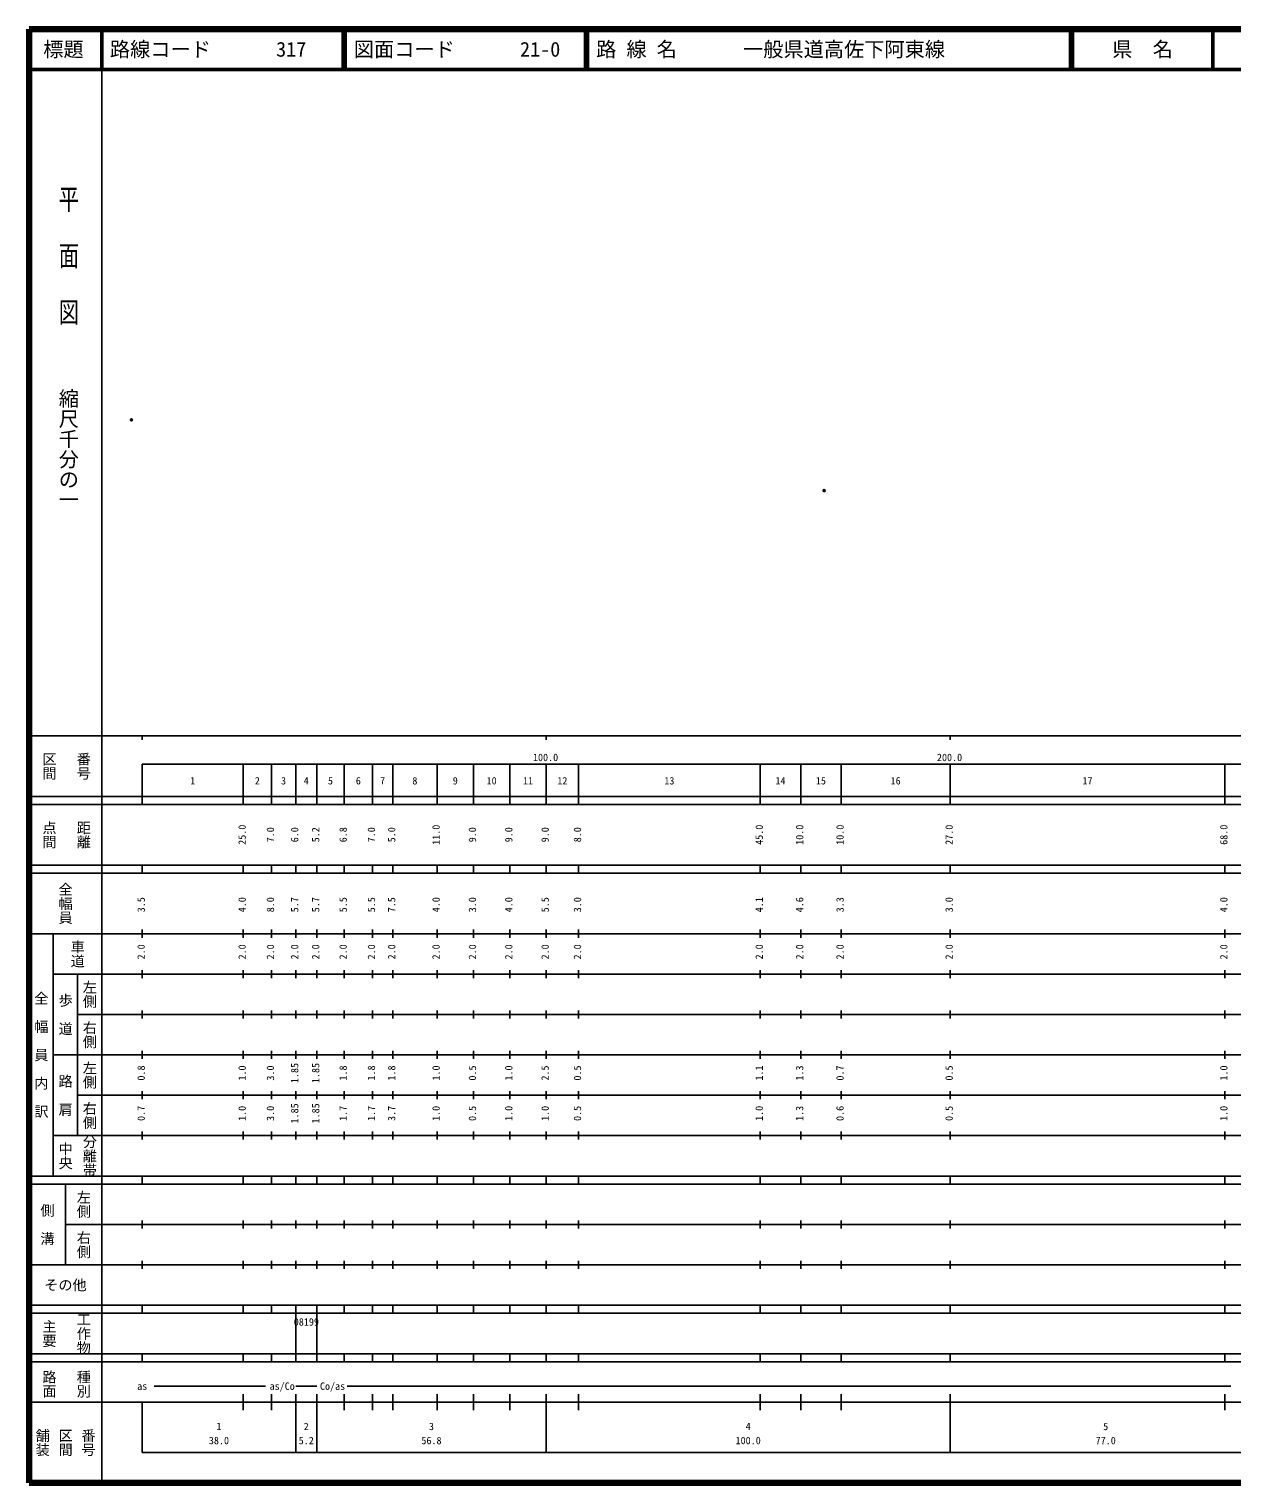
# Model space of a CAD drawing. Units: millimetres on the paper. Extents: x 40 to 680, y 20 to 380.
# Drawn here: x 40 to 337.7, y 20 to 380 of the extents above; entities that cross this region are included whole.
import ezdxf
from ezdxf.enums import TextEntityAlignment as Align

# ---------------------------------------------------------------- set-up
doc = ezdxf.new("R2010")
doc.units = ezdxf.units.MM
doc.header["$PDMODE"] = 32
doc.header["$PDSIZE"] = 0.5
doc.layers.add('M-OTRS', color=6, linetype='Continuous')
doc.layers.add('M-TTL-TXT', color=7, linetype='Continuous')
for name, color, linetype, lineweight in [('M-TTL', 2, 'Continuous', 140), ('M-TTL-BAND', 7, 'Continuous', 25), ('M-TTL-LINE', 7, 'Continuous', 50)]:
    doc.layers.add(name, color=color, linetype=linetype, lineweight=lineweight)
doc.styles.add('@ＭＳ ゴシック', font='')
doc.styles.add('ＭＳ ゴシック', font='')
doc.styles.get('@ＭＳ ゴシック').set_extended_font_data('@MS Gothic')
doc.styles.get('ＭＳ ゴシック').set_extended_font_data('MS Gothic')

msp = doc.modelspace()

# ---------------------------------------------------------------- linework, layer by layer
at = {"layer": 'M-OTRS'}
for p in [(65.324, 283.22), (236.815, 265.713)]:
    msp.add_point(p, dxfattribs=at)
at = {"layer": 'M-TTL'}
for p, q in [((40, 380), (40, 20)), ((680, 380), (40, 380)), ((40, 20), (680, 20))]:
    msp.add_line(p, q, dxfattribs=at)
at = {"layer": 'M-TTL-BAND'}
for p, q in [((58, 370), (58, 20)), ((40, 205), (579, 205)), ((68, 205), (68, 204)), ((168, 205), (168, 204)), ((268, 205), (268, 204)), ((68, 198), (579, 198)), ((68, 198), (68, 188)), ((93, 188), (93, 198)), ((100, 188), (100, 198)), ((106, 188), (106, 198)), ((111.2, 188), (111.2, 198)), ((118, 188), (118, 198)), ((125, 188), (125, 198)), ((130, 188), (130, 198)), ((141, 188), (141, 198)), ((150, 188), (150, 198)), ((159, 188), (159, 198)), ((168, 188), (168, 198)), ((176, 188), (176, 198)), ((221, 188), (221, 198)), ((231, 188), (231, 198)), ((241, 188), (241, 198)), ((268, 188), (268, 198)), ((336, 188), (336, 198)), ((40, 190), (579, 190)), ((40, 188), (579, 188)), ((40, 173), (579, 173)), ((68, 171), (68, 173)), ((93, 171), (93, 173)), ((100, 171), (100, 173)), ((106, 171), (106, 173)), ((111.2, 171), (111.2, 173)), ((118, 171), (118, 173)), ((125, 171), (125, 173)), ((130, 171), (130, 173)), ((141, 171), (141, 173)), ((150, 171), (150, 173)), ((159, 171), (159, 173)), ((168, 171), (168, 173)), ((176, 171), (176, 173)), ((221, 171), (221, 173)), ((231, 171), (231, 173)), ((241, 171), (241, 173)), ((268, 171), (268, 173)), ((336, 171), (336, 173)), ((40, 171), (579, 171)), ((40, 156), (579, 156)), ((46, 96), (46, 156)), ((68, 155), (68, 157)), ((93, 155), (93, 157)), ((100, 155), (100, 157)), ((106, 155), (106, 157)), ((111.2, 155), (111.2, 157)), ((118, 155), (118, 157)), ((125, 155), (125, 157)), ((130, 155), (130, 157)), ((141, 155), (141, 157)), ((150, 155), (150, 157)), ((159, 155), (159, 157)), ((168, 155), (168, 157)), ((176, 155), (176, 157)), ((221, 155), (221, 157)), ((231, 155), (231, 157)), ((241, 155), (241, 157)), ((268, 155), (268, 157)), ((336, 155), (336, 157)), ((46, 146), (579, 146)), ((52, 146), (52, 106)), ((68, 145), (68, 147)), ((93, 145), (93, 147)), ((100, 145), (100, 147)), ((106, 145), (106, 147)), ((111.2, 145), (111.2, 147)), ((118, 145), (118, 147)), ((125, 145), (125, 147)), ((130, 145), (130, 147)), ((141, 145), (141, 147)), ((150, 145), (150, 147)), ((159, 145), (159, 147)), ((168, 145), (168, 147)), ((176, 145), (176, 147)), ((221, 145), (221, 147)), ((231, 145), (231, 147)), ((241, 145), (241, 147)), ((268, 145), (268, 147)), ((336, 145), (336, 147)), ((68, 135), (68, 137)), ((93, 135), (93, 137)), ((100, 135), (100, 137)), ((106, 135), (106, 137)), ((111.2, 135), (111.2, 137)), ((118, 135), (118, 137)), ((125, 135), (125, 137)), ((130, 135), (130, 137)), ((141, 135), (141, 137)), ((150, 135), (150, 137)), ((159, 135), (159, 137)), ((168, 135), (168, 137)), ((176, 135), (176, 137)), ((221, 135), (221, 137)), ((231, 135), (231, 137)), ((241, 135), (241, 137)), ((268, 135), (268, 137)), ((336, 135), (336, 137)), ((52, 136), (579, 136)), ((46, 126), (579, 126)), ((68, 125), (68, 127)), ((93, 125), (93, 127)), ((100, 125), (100, 127)), ((106, 125), (106, 127)), ((111.2, 125), (111.2, 127)), ((118, 125), (118, 127)), ((125, 125), (125, 127)), ((130, 125), (130, 127)), ((141, 125), (141, 127)), ((150, 125), (150, 127)), ((159, 125), (159, 127)), ((168, 125), (168, 127)), ((176, 125), (176, 127)), ((221, 125), (221, 127)), ((231, 125), (231, 127)), ((241, 125), (241, 127)), ((268, 125), (268, 127)), ((336, 125), (336, 127)), ((52, 116), (579, 116)), ((68, 115), (68, 117)), ((93, 115), (93, 117)), ((100, 115), (100, 117)), ((106, 115), (106, 117)), ((111.2, 115), (111.2, 117)), ((118, 115), (118, 117)), ((125, 115), (125, 117)), ((130, 115), (130, 117)), ((141, 115), (141, 117)), ((150, 115), (150, 117)), ((159, 115), (159, 117)), ((168, 115), (168, 117)), ((176, 115), (176, 117)), ((221, 115), (221, 117)), ((231, 115), (231, 117)), ((241, 115), (241, 117)), ((268, 115), (268, 117)), ((336, 115), (336, 117)), ((46, 106), (579, 106)), ((68, 105), (68, 107)), ((93, 105), (93, 107)), ((100, 105), (100, 107)), ((106, 105), (106, 107)), ((111.2, 105), (111.2, 107)), ((118, 105), (118, 107)), ((125, 105), (125, 107)), ((130, 105), (130, 107)), ((141, 105), (141, 107)), ((150, 105), (150, 107)), ((159, 105), (159, 107)), ((168, 105), (168, 107)), ((176, 105), (176, 107)), ((221, 105), (221, 107)), ((231, 105), (231, 107)), ((241, 105), (241, 107)), ((268, 105), (268, 107)), ((336, 105), (336, 107)), ((40, 96), (579, 96)), ((40, 94), (579, 94)), ((49, 94), (49, 74)), ((68, 94), (68, 96)), ((93, 94), (93, 96)), ((100, 94), (100, 96)), ((106, 94), (106, 96)), ((111.2, 94), (111.2, 96)), ((118, 94), (118, 96)), ((125, 94), (125, 96)), ((130, 94), (130, 96)), ((141, 94), (141, 96)), ((150, 94), (150, 96)), ((159, 94), (159, 96)), ((168, 94), (168, 96)), ((176, 94), (176, 96)), ((221, 94), (221, 96)), ((231, 94), (231, 96)), ((241, 94), (241, 96)), ((268, 94), (268, 96)), ((336, 94), (336, 96)), ((49, 84), (579, 84)), ((68, 83), (68, 85)), ((93, 83), (93, 85)), ((100, 83), (100, 85)), ((106, 83), (106, 85)), ((111.2, 83), (111.2, 85)), ((118, 83), (118, 85)), ((125, 83), (125, 85)), ((130, 83), (130, 85)), ((141, 83), (141, 85)), ((150, 83), (150, 85)), ((159, 83), (159, 85)), ((168, 83), (168, 85)), ((176, 83), (176, 85)), ((221, 83), (221, 85)), ((231, 83), (231, 85)), ((241, 83), (241, 85)), ((268, 83), (268, 85)), ((336, 83), (336, 85)), ((40, 74), (579, 74)), ((68, 73), (68, 75)), ((93, 73), (93, 75)), ((100, 73), (100, 75)), ((106, 73), (106, 75)), ((111.2, 73), (111.2, 75)), ((118, 73), (118, 75)), ((125, 73), (125, 75)), ((130, 73), (130, 75)), ((141, 73), (141, 75)), ((150, 73), (150, 75)), ((159, 73), (159, 75)), ((168, 73), (168, 75)), ((176, 73), (176, 75)), ((221, 73), (221, 75)), ((231, 73), (231, 75)), ((241, 73), (241, 75)), ((268, 73), (268, 75)), ((336, 73), (336, 75)), ((40, 64), (579, 64)), ((40, 62), (579, 62)), ((68, 62), (68, 64)), ((93, 62), (93, 64)), ((100, 62), (100, 64)), ((106, 62), (106, 64)), ((106, 52), (106, 62)), ((111.2, 62), (111.2, 64)), ((111.2, 52), (111.2, 62)), ((118, 62), (118, 64)), ((125, 62), (125, 64)), ((130, 62), (130, 64)), ((141, 62), (141, 64)), ((150, 62), (150, 64)), ((159, 62), (159, 64)), ((168, 62), (168, 64)), ((176, 62), (176, 64)), ((221, 62), (221, 64)), ((231, 62), (231, 64)), ((241, 62), (241, 64)), ((268, 62), (268, 64)), ((336, 62), (336, 64)), ((40, 52), (579, 52)), ((68, 50), (68, 52)), ((93, 50), (93, 52)), ((100, 50), (100, 52)), ((106, 50), (106, 52)), ((111.2, 50), (111.2, 52)), ((118, 50), (118, 52)), ((125, 50), (125, 52)), ((130, 50), (130, 52)), ((141, 50), (141, 52)), ((150, 50), (150, 52)), ((159, 50), (159, 52)), ((168, 50), (168, 52)), ((176, 50), (176, 52)), ((221, 50), (221, 52)), ((231, 50), (231, 52)), ((241, 50), (241, 52)), ((268, 50), (268, 52)), ((336, 50), (336, 52)), ((40, 50), (579, 50)), ((71, 44), (98.5, 44)), ((111.2, 44), (106, 44)), ((118.7, 44), (337.5, 44)), ((40, 40), (579, 40)), ((68, 40), (68, 27.5)), ((93, 38), (93, 42)), ((100, 38), (100, 42)), ((106, 27.5), (106, 42)), ((111.2, 27.5), (111.2, 42)), ((118, 38), (118, 42)), ((125, 38), (125, 42)), ((130, 38), (130, 42)), ((141, 38), (141, 42)), ((150, 38), (150, 42)), ((159, 38), (159, 42)), ((168, 27.5), (168, 42)), ((176, 38), (176, 42)), ((221, 38), (221, 42)), ((231, 38), (231, 42)), ((241, 38), (241, 42)), ((268, 27.5), (268, 42)), ((336, 38), (336, 42)), ((68, 27.5), (579, 27.5))]:
    msp.add_line(p, q, dxfattribs=at)
at = {"layer": 'M-TTL-LINE'}
for p, q in [((58, 380), (58, 370)), ((117.75, 380), (117.75, 370)), ((118.25, 380), (118.25, 370)), ((177.75, 380), (177.75, 370)), ((178.25, 380), (178.25, 370)), ((297.75, 380), (297.75, 370)), ((298.25, 380), (298.25, 370)), ((333, 380), (333, 370)), ((40, 370), (680, 370))]:
    msp.add_line(p, q, dxfattribs=at)

# ---------------------------------------------------------------- texts
at = {"layer": 'M-TTL-BAND', "style": '@ＭＳ ゴシック', "width": 1.4}
msp.add_text('平  面  図', height=3.666, rotation=270, dxfattribs=at).set_placement((49.777, 306.475), align=Align.MIDDLE_RIGHT)
at = {"layer": 'M-TTL-BAND', "style": '@ＭＳ ゴシック'}
msp.add_text('縮尺千分の一', height=3.666, rotation=270, dxfattribs=at).set_placement((49.777, 261.03), align=Align.MIDDLE_RIGHT)
for s, p in [('区間', (45, 197.5)), ('番号', (53.5, 197.5)), ('点間', (45, 180.5)), ('距離', (53.5, 180.5)), ('全幅員', (49, 163.5)), ('車道', (52, 151)), ('左側', (55, 141)), ('全\u3000幅\u3000員\u3000内\u3000訳', (43, 126)), ('歩\u3000道', (49, 136)), ('右側', (55, 131)), ('左側', (55, 121)), ('路\u3000肩', (49, 116)), ('右側', (55, 111)), ('分離帯', (55, 101)), ('中央', (49, 101)), ('左側', (53.5, 89)), ('側\u3000溝', (44.5, 84)), ('右側', (53.5, 79)), ('工作物', (53.5, 57)), ('主要', (45, 57)), ('路面', (45, 44.5)), ('種別', (53.5, 44.5)), ('舗装', (43.333, 30)), ('区間', (49, 30)), ('番号', (54.667, 30))]:
    msp.add_text(s, height=2.566, rotation=270, dxfattribs=at).set_placement(p, align=Align.MIDDLE_CENTER)
at = {"layer": 'M-TTL-BAND', "style": 'ＭＳ ゴシック'}
for s, p in [('100.0', (167.844, 198.195)), ('200.0', (267.844, 198.195)), ('1', (80.5, 192.405)), ('2', (96.5, 192.405)), ('3', (103, 192.405)), ('4', (108.6, 192.405)), ('5', (114.6, 192.405)), ('6', (121.5, 192.405)), ('7', (127.5, 192.405)), ('8', (135.5, 192.405)), ('9', (145.5, 192.405)), ('10', (154.5, 192.405)), ('11', (163.5, 192.405)), ('12', (172, 192.405)), ('13', (198.5, 192.405)), ('14', (226, 192.405)), ('15', (236, 192.405)), ('16', (254.5, 192.405)), ('17', (302, 192.405)), ('as', (68, 42.5)), ('as/Co', (102.649, 42.5)), ('Co/as', (115.117, 42.5)), ('1', (87, 32.523)), ('2', (108.6, 32.523)), ('3', (139.6, 32.523)), ('4', (218, 32.523)), ('5', (306.5, 32.523)), ('38.0', (87, 29.033)), ('5.2', (108.6, 29.033)), ('56.8', (139.6, 29.033)), ('100.0', (218, 29.033)), ('77.0', (306.5, 29.033))]:
    msp.add_text(s, height=1.833, dxfattribs=at).set_placement(p, align=Align.BOTTOM_CENTER)
for s, p in [('25.0', (94.193, 180.5)), ('7.0', (101.193, 180.5)), ('6.0', (107.193, 180.5)), ('5.2', (112.393, 180.5)), ('6.8', (119.193, 180.5)), ('7.0', (126.193, 180.5)), ('5.0', (131.193, 180.5)), ('11.0', (142.193, 180.5)), ('9.0', (151.193, 180.5)), ('9.0', (160.193, 180.5)), ('9.0', (169.193, 180.5)), ('8.0', (177.193, 180.5)), ('45.0', (222.193, 180.5)), ('10.0', (232.193, 180.5)), ('10.0', (242.193, 180.5)), ('27.0', (269.193, 180.5)), ('68.0', (337.193, 180.5)), ('3.5', (69.193, 163.174)), ('4.0', (94.193, 163.174)), ('8.0', (101.193, 163.174)), ('5.7', (107.193, 163.174)), ('5.7', (112.393, 163.174)), ('5.5', (119.193, 163.174)), ('5.5', (126.193, 163.174)), ('7.5', (131.193, 163.174)), ('4.0', (142.193, 163.174)), ('3.0', (151.193, 163.174)), ('4.0', (160.193, 163.174)), ('5.5', (169.193, 163.174)), ('3.0', (177.193, 163.174)), ('4.1', (222.193, 163.174)), ('4.6', (232.193, 163.174)), ('3.3', (242.193, 163.174)), ('3.0', (269.193, 163.174)), ('4.0', (337.193, 163.174)), ('2.0', (69.193, 151.5)), ('2.0', (94.193, 151.5)), ('2.0', (101.193, 151.5)), ('2.0', (107.193, 151.5)), ('2.0', (112.393, 151.5)), ('2.0', (119.193, 151.5)), ('2.0', (126.193, 151.5)), ('2.0', (131.193, 151.5)), ('2.0', (142.193, 151.5)), ('2.0', (151.193, 151.5)), ('2.0', (160.193, 151.5)), ('2.0', (169.193, 151.5)), ('2.0', (177.193, 151.5)), ('2.0', (222.193, 151.5)), ('2.0', (232.193, 151.5)), ('2.0', (242.193, 151.5)), ('2.0', (269.193, 151.5)), ('2.0', (337.193, 151.5)), ('0.8', (69.193, 121.5)), ('1.0', (94.193, 121.5)), ('3.0', (101.193, 121.5)), ('1.85', (107.193, 121.5)), ('1.85', (112.393, 121.5)), ('1.8', (119.193, 121.5)), ('1.8', (126.193, 121.5)), ('1.8', (131.193, 121.5)), ('1.0', (142.193, 121.5)), ('0.5', (151.193, 121.5)), ('1.0', (160.193, 121.5)), ('2.5', (169.193, 121.5)), ('0.5', (177.193, 121.5)), ('1.1', (222.193, 121.5)), ('1.3', (232.193, 121.5)), ('0.7', (242.193, 121.5)), ('0.5', (269.193, 121.5)), ('1.0', (337.193, 121.5)), ('0.7', (69.193, 111.5)), ('1.0', (94.193, 111.5)), ('3.0', (101.193, 111.5)), ('1.85', (107.193, 111.5)), ('1.85', (112.393, 111.5)), ('1.7', (119.193, 111.5)), ('1.7', (126.193, 111.5)), ('3.7', (131.193, 111.5)), ('1.0', (142.193, 111.5)), ('0.5', (151.193, 111.5)), ('1.0', (160.193, 111.5)), ('1.0', (169.193, 111.5)), ('0.5', (177.193, 111.5)), ('1.0', (222.193, 111.5)), ('1.3', (232.193, 111.5)), ('0.6', (242.193, 111.5)), ('0.5', (269.193, 111.5)), ('1.0', (337.193, 111.5))]:
    msp.add_text(s, height=1.833, rotation=90, dxfattribs=at).set_placement(p, align=Align.BOTTOM_CENTER)
msp.add_text('その他', height=2.566, dxfattribs=at).set_placement((49, 69), align=Align.MIDDLE_CENTER)
msp.add_text('08199', height=1.833, dxfattribs=at).set_placement((105.52, 58.405), align=Align.BOTTOM_LEFT)
at = {"layer": 'M-TTL-TXT', "style": 'ＭＳ ゴシック'}
for s, p in [('標題', (48.5, 375)), ('県\u3000名', (315.625, 375))]:
    msp.add_text(s, height=3.666, dxfattribs=at).set_placement(p, align=Align.MIDDLE_CENTER)
for s, p in [('路線コード', (60, 375)), ('317', (101.142, 375)), ('図面コード', (120.38, 375)), ('21-0', (161.521, 375)), ('路 線 名', (180.38, 375)), ('一般県道高佐下阿東線', (216.734, 375))]:
    msp.add_text(s, height=3.666, dxfattribs=at).set_placement(p, align=Align.MIDDLE_LEFT)

doc.saveas('drawing.dxf')
